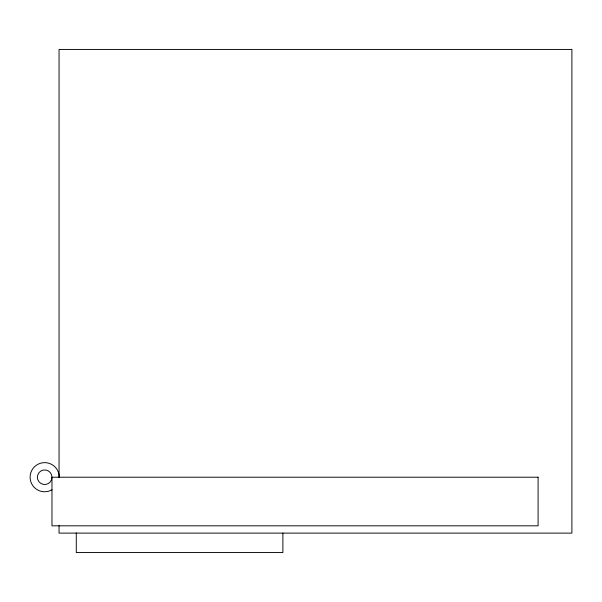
<?xml version="1.0" encoding="UTF-8"?>
<svg xmlns="http://www.w3.org/2000/svg" width="602" height="602" viewBox="0 0 602 602"><rect width="100%" height="100%" fill="white"/><g stroke="black" fill="none" stroke-linecap="round" stroke-linejoin="round"><path stroke-width="0.9" d="M51.975 489.847L48.461 491.3L44.683 491.796A14.583 14.583 0 0 1 30.1 477.213A14.583 14.583 0 0 1 44.683 462.629A14.583 14.583 0 0 1 59.267 477.213M282.88 533.026L282.88 552.561L76.281 552.561L76.281 532.83M59.049 477.71L59.049 49.439L571.9 49.439L571.9 533.116L59.049 533.116L59.049 525.606M538.09 477.213L51.975 477.213A7.292 7.292 0 0 1 41.034 483.534A7.292 7.292 0 0 1 41.034 470.899A7.292 7.292 0 0 1 51.975 477.213L51.975 525.824L538.09 525.824L538.09 477.213"/></g></svg>
